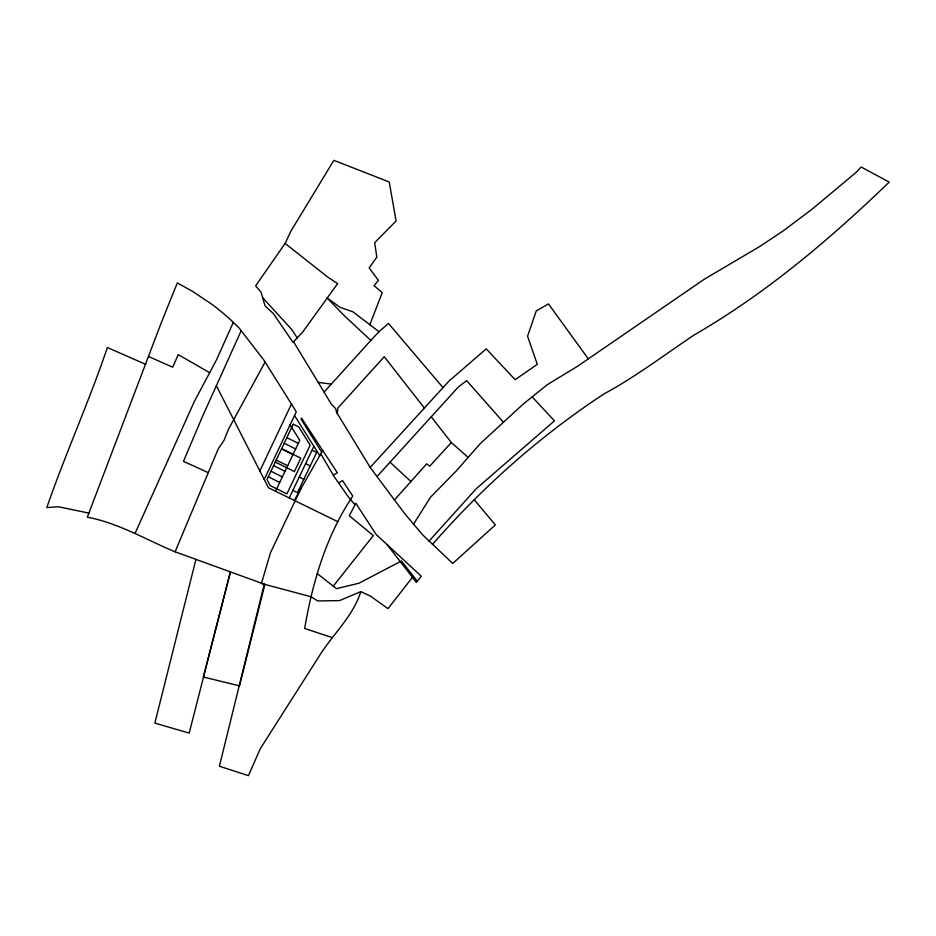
<?xml version="1.0" encoding="UTF-8"?>
<svg xmlns="http://www.w3.org/2000/svg" width="936" height="936" viewBox="0 0 936 936"><rect width="100%" height="100%" fill="white"/><g stroke="black" fill="none" stroke-linecap="round" stroke-linejoin="round"><path stroke-width="1.4" d="M337.346 413.607L337.849 408.026L384.251 356.71L424.511 408.225M264.244 584.228L219.398 766.221L248.438 775.663L260.29 748.718L320.533 654.03C334 633.134 353.118 615.947 360.816 591.622L370.539 596.185L387.995 608.646L412.46 577.325M195.916 559.435L154.849 723.107L189.177 733.099L230.361 572.071L203.334 677.02L239.499 685.842L264.876 584.403L175.102 551.807C146.191 539.803 118.474 523.037 87.329 517.187L160.898 323.692L177.29 282.953L192.278 291.19L212.133 304.493A224.219 211.805 46.7 0 1 230.572 319.738L238.855 327.705L263.823 360.032L296.291 411.758L264.221 479.478M338.61 482.988L342.506 480.542L352.743 496.057L351.948 497.332C325.95 536.585 312.542 582.496 304.645 628.489L332.081 637.533M369.849 324.722L382.227 292.629L374.037 285.62L378.413 280.414L369.158 267.871L376.834 257.143L374.657 242.728L396.092 220.978L389.224 181.982L333.871 160.337L290.979 231.005L285.094 243.442L255.645 285.854L261.027 292.149L265.017 305.815L273.37 313.583L293.003 342.342L302.609 332.151L337.627 283.655L327.811 277.126L285.094 243.442M175.102 551.807L218.193 448.999L224.067 440.271L228.676 428.852L265.04 362.162M233.333 322.312L216.544 359.775L194.419 401.357L135.264 532.947M241.184 330.724L202.246 417.035L183.479 461.343L208.248 472.645M259.869 470.948L291.623 403.72M275.547 491.213L299.777 440.271L290.078 424.862M300.842 488.885L270.434 552.848L261.436 583.479L310.904 596.7L317.655 600.935L339.522 600.608L360.816 591.622M289.282 497.858L313.899 446.355M294.36 500.304L322.663 450.438L301.532 418.099L301.041 419.141L321.668 452.17M413.583 524.148L430.443 497.273L455.996 471.241L480.074 443.816L523.013 404.235L547.349 384.661L577.629 366.21L704.118 279.349L760.149 246.25L783.21 230.888L811.769 209.442L856.019 172.458L861.143 166.982L889.2 182.122C829.542 239.628 765.812 293.565 693.868 335.158C664.104 355.154 635.532 376.857 603.919 393.951C540.189 435.848 482.555 486.931 432.467 544.424M333.286 586.135L373.3 535.603L349.339 515.759L355.785 503.229L376.108 534.433L421.294 576.225L416.426 582.438L387.106 544.6M474.224 499.73L495.343 524.932L452.72 563.46L422.861 535.041L405.592 514.741L394.442 499.964L426.734 463.811L429.741 466.186L451.327 442.517L431.227 416.812M390.031 462.173L410.904 481.537M429.016 541.148L476.284 488.662L554.463 420.837L532.139 396.899M394.442 499.964L370.188 467.403L336.504 412.226L335.755 408.845L331.028 403.685L324.09 392.09L370.808 340.411L379.01 331.707L388.475 323.423L443.044 387.68M377.021 476.506L458.242 387.083L466.666 380.648L503.205 421.972M370.188 467.403L449.046 381.022L486.229 348.871L515.139 379.688L537.299 364.35L527.576 336.211L536.246 310.916L548.473 303.919L588.264 358.816M333.321 475.242L337.346 472.703L322.663 450.438M318.275 382.403L331.309 384.111M89.072 513.127L58.172 506.727L46.8 507.581C65.485 453.656 89.084 401.591 107.371 347.525L145.782 364.396M148.766 356.593L172.715 367.216L178.226 354.604L209.734 372.739M337.931 521.726L268.456 487.785L216.368 385.726M286.849 437.65L298.315 443.348M312.062 450.193L316.649 452.474L297.414 492.64L292.863 490.37M284.193 443.266L295.636 448.964M281.642 448.648L300.795 458.16L294.395 471.568L275.289 462.068M281.537 448.87L292.98 454.568M305.639 463.624L310.214 465.906M276.237 460.056L287.656 465.742M299.239 477.021L303.802 479.29M273.593 465.637L285 471.323M270.949 471.217L282.356 476.892M268.316 476.775L279.712 482.45M379.01 331.707L352.872 311.782L340.295 307.453L326.992 297.847L344.284 315.666L370.808 340.411M317.374 573.71L336.515 588.65L358.933 583.21L401.427 561.003L417.351 581.256M451.316 442.517L467.895 457.166M262.618 297.648L291.751 329.53L297.215 337.873M354.955 504.832L347.993 496.419L333.988 476.377L320.767 453.761M294.512 415.502L319.714 455.621M293.553 341.769L324.09 392.09M293.225 424.195L267.017 479.524L270.071 485.515L286.896 493.892L310.179 445.115L298.76 426.945L293.225 424.195"/></g></svg>
